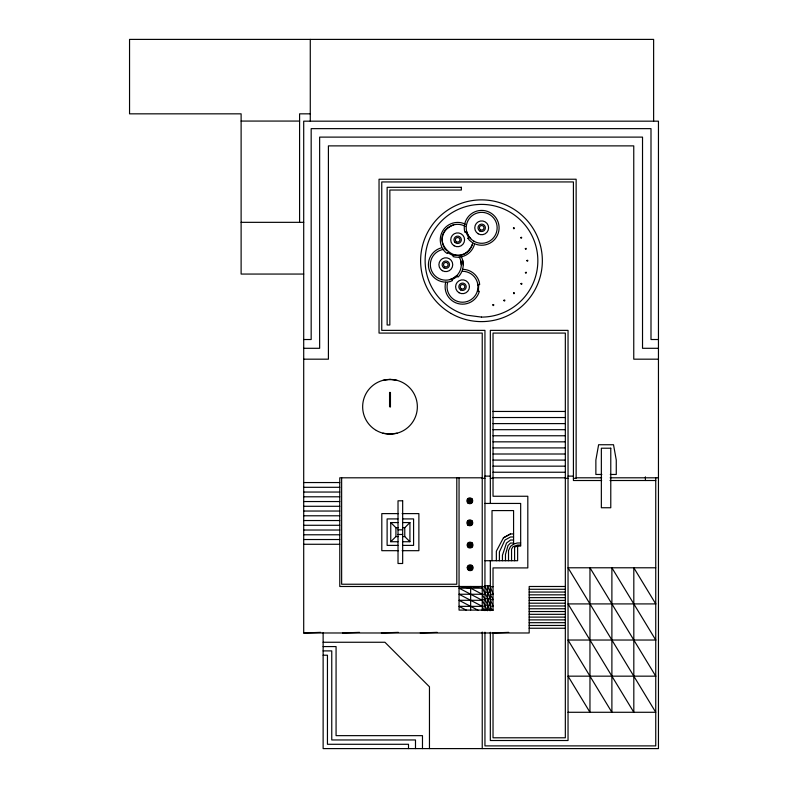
<?xml version="1.0" encoding="UTF-8"?>
<svg xmlns="http://www.w3.org/2000/svg" width="788" height="788" viewBox="0 0 788 788"><rect width="100%" height="100%" fill="white"/><g stroke="black" fill="none" stroke-linecap="round" stroke-linejoin="round"><path stroke-width="1.18" d="M469.274 502.754C463.039 495.967 478.06 499.996 469.274 502.754C466.141 498.065 474.179 500.538 469.284 501.946M469.293 524.788C463.058 518.002 478.089 522.03 469.293 524.788C466.191 520.228 474.189 522.493 469.313 523.981M469.54 547.02C463.305 540.243 478.326 544.272 469.54 547.02C466.437 542.459 474.425 544.725 469.549 546.222M470.308 499.651L470.318 498.843M470.328 521.686L470.347 520.878M469.687 569.704C463.452 562.928 478.474 566.946 469.687 569.704C466.585 565.144 474.573 567.409 469.697 568.897M470.574 543.917L470.584 543.119M470.722 566.602L470.731 565.794M468.89 501.621L468.781 502.547L469.165 501.897M470.702 499.976L470.81 499.05L470.426 499.7M468.909 523.656L468.811 524.581A2.019 2.019 0 0 0 471.845 522.828A2.019 2.019 0 0 0 468.811 521.085A2.019 2.019 0 0 0 468.811 524.581L469.185 523.931M470.731 522.011L470.83 521.085L470.456 521.735M469.156 545.887L469.047 546.823A2.019 2.019 0 0 0 472.081 545.069A2.019 2.019 0 0 0 469.047 543.316A2.019 2.019 0 0 0 469.047 546.823L469.431 546.163M470.968 544.252L471.076 543.316L470.692 543.966M469.293 568.572L469.195 569.507L469.569 568.847M471.116 566.927L471.224 566.001L470.84 566.651M447.584 282.754A15.464 15.464 0 0 0 458.517 301.696A15.464 15.464 0 0 0 477.459 290.762L477.991 286.763L477.459 282.754A15.464 15.464 0 0 0 462.517 271.289M467.284 567.734L467.373 566.996M478.395 291.048L478.72 284.281M513.579 533.939L510.535 533.939L503.443 537.8L496.351 551.206L496.351 560.721M468.368 502.232A2.019 2.019 0 0 1 469.274 498.843A2.019 2.019 0 0 1 471.746 501.326A2.019 2.019 0 0 1 468.368 502.232L468.594 501.05M470.81 500.055L471.224 499.365M468.387 524.266L468.801 523.577M470.84 522.089L471.254 521.4M468.633 546.498L469.047 545.808M471.076 544.331L471.49 543.641M468.781 569.182A2.019 2.019 0 0 1 469.687 565.794A2.019 2.019 0 0 1 472.16 568.276A2.019 2.019 0 0 1 468.781 569.182L469.195 568.493M471.224 567.015L471.638 566.316M468.624 523.084L468.072 523.843L468.722 523.468M468.86 545.326L468.308 546.084L468.959 545.7M469.008 568.01L468.456 568.759L469.106 568.384M448.274 251.933L447.091 253.47L445.289 252.081A17.425 17.425 0 0 1 465.412 224.216M397.95 541.73L390.759 541.73L395.921 536.569L395.921 527.724L390.759 522.562L397.95 522.562M402.737 541.73L409.927 541.73L404.766 536.569L404.766 527.724L409.927 522.562L402.737 522.562M467.944 238.291L469.481 237.109L467.944 238.291L469.313 240.094A17.425 17.425 0 0 0 497.445 235.238A17.425 17.425 0 0 0 483.261 210.475A17.425 17.425 0 0 0 464.841 232.273L466.742 231.83L468.289 235.553L470.741 238.764M457.454 276.371L452.007 279.779M520.671 542.952L517.125 543.011L513.579 544.124L510.535 546.36L508.516 550.576L508.516 560.721M470.889 500.163L471.549 499.789M470.919 522.198L471.569 521.823M471.155 544.439L471.815 544.055M471.303 567.114L471.963 566.739M467.845 501.326L468.545 500.932M471.047 500.666L471.746 500.272L470.948 500.291M467.865 523.36L468.574 522.966M471.066 522.7L471.776 522.306L470.968 522.326M468.111 545.591L468.811 545.197M471.313 544.932L472.012 544.547L471.214 544.557M468.249 568.276L468.959 567.882M471.46 567.616L472.16 567.232L471.352 567.242M503.434 537.82L510.535 533.939M470.958 501.178L471.815 500.794L471.066 500.794M470.988 523.212L471.845 522.828L471.086 522.828M471.224 545.444L472.081 545.069L471.332 545.069M471.372 568.128L472.229 567.754L471.48 567.754M453.652 224.866C423.363 237.109 460.359 274.096 472.593 243.807A15.464 15.464 0 0 1 453.652 254.751L453.09 256.622A17.425 17.425 0 0 0 474.465 244.379M449.82 279.641L453.553 278.095L456.754 275.633L458.094 277.061A17.425 17.425 0 0 0 460.931 256.041M484.945 503.443L520.671 503.443L520.671 546.094L517.627 546.094L514.594 547.138L514.594 560.721M477.735 284.823L479.656 284.566L479.36 282.311A17.425 17.425 0 0 0 462.586 269.338M382.929 380.358L390.001 379.422L397.083 380.358M397.083 433.193L390.001 434.129L382.929 433.193M493.032 632.981L508.703 632.36M323.129 632.734L323.129 748.6L658.453 748.6L658.453 121.175L303.705 121.175L303.705 632.981L320.696 632.35M342.544 632.981L359.535 632.35M381.382 632.981L398.364 632.35M420.211 632.981L437.202 632.35M310.275 113.836L299.588 113.836L299.588 222.334M241.118 121.066L299.588 121.066M241.118 222.334L303.705 222.334M303.705 274.057L241.118 274.057L241.118 113.836L129.547 113.836L129.547 39.4L653.626 39.4L653.626 121.175M303.705 339.52L311.171 339.52L311.171 128.641L650.996 128.641L650.996 339.52L658.453 339.52M303.705 348.296L319.642 348.296L319.642 137.112L642.525 137.112L642.525 348.296L658.453 348.296M303.705 359.18L328.409 359.18L328.409 145.879L633.759 145.879L633.759 359.18L658.453 359.18M389.114 379.54L390.897 379.54M389.558 392.473L390.454 392.473L390.454 406.775L389.558 406.775L389.558 392.473L390.454 396.049L389.558 396.049L390.454 399.624L389.558 399.624L390.454 406.775M493.032 411.454L565.331 411.454M493.032 417.532L565.331 417.532M493.032 423.609L565.331 423.609M493.032 429.687L565.331 429.687M493.032 435.764L565.331 435.764M493.032 441.841L565.331 441.841M493.032 447.919L565.331 447.919M493.032 454.006L565.331 454.006M493.032 460.084L565.331 460.084M493.032 466.161L565.331 466.161M493.032 472.239L565.331 472.239M601.865 474.465L595.866 474.465L595.866 460.044L598.614 444.737L613.517 444.737L616.265 460.044L616.265 474.465L610.267 474.465M484.945 476.119L490.323 476.119M568.04 476.119L573.418 476.119M482.236 477.804L339.776 477.804L339.776 586.489L482.236 586.489M493.032 477.804L565.331 477.804M576.136 477.804L601.658 477.804M610.168 477.804L658.453 477.804M482.236 478.316L484.945 478.316M490.323 478.316L493.032 478.316M565.331 478.316L568.04 478.316M573.418 478.316L576.136 478.316L576.136 179.231L379.038 179.231L379.038 333.078L482.236 333.078L482.236 610.473M601.677 480.513L573.418 480.513L573.418 181.939L381.756 181.939L381.756 330.369L484.945 330.369L484.945 610.641M610.03 480.513L655.744 480.513M303.705 482.551L339.776 482.551M303.705 487.299L339.776 487.299M303.705 492.047L339.776 492.047M303.705 496.795L339.776 496.795M467.776 500.794L468.525 500.794M303.705 501.542L339.776 501.542M303.705 506.29L339.776 506.29M303.705 511.038L339.776 511.038M398.551 513.609L381.806 513.609L381.806 550.684L398.551 550.684M402.136 513.609L418.881 513.609L418.881 550.684L402.136 550.684M303.705 515.785L339.776 515.785M397.94 518.918L387.115 518.918L387.115 545.385L397.94 545.385M402.747 518.918L413.582 518.918L413.582 545.385L402.747 545.385M303.705 520.533L339.776 520.533M467.796 522.828L468.555 522.828M303.705 525.281L339.776 525.281M395.921 527.724L398.137 527.724M402.55 527.724L404.766 527.724M398.019 529.822L402.668 529.822M303.705 530.029L339.776 530.029M398.019 534.471L402.668 534.471M303.705 534.776L339.776 534.776M395.921 536.569L398.137 536.569M402.55 536.569L404.766 536.569M513.579 536.973L510.535 536.973L504.97 540.016L499.395 551.886L499.395 560.721M303.705 539.524L339.776 539.524M513.579 540.016L510.535 540.016L506.487 543.05L502.439 555.235L502.439 560.721M513.579 543.05L510.535 543.05L508.004 545.582L505.472 554.417L505.472 560.721M303.705 544.272L339.776 544.272M468.042 545.069L468.791 545.069M520.671 545.05L517.627 545.05L513.067 546.616L511.55 549.128L511.55 560.721M484.945 560.721L517.627 560.721L517.627 546.094M468.18 567.754L468.939 567.754M655.744 567.784L568.04 567.784L655.744 712.283L568.04 712.283M490.323 585.799L484.945 585.799L490.323 598.762L484.945 598.762L489.87 610.641M565.331 586.489L529.181 586.489L529.181 632.981L303.705 632.981M484.945 586.705L482.236 586.705L484.945 594.28L459.049 594.241L482.236 606.356L459.049 606.356L466.427 610.217M493.032 586.705L490.323 586.705L493.032 594.28L490.323 594.28L493.032 599.668L490.323 599.668L493.032 606.149L490.323 606.149L492.126 610.473M529.181 589.276L565.331 589.276M529.181 592.054L565.331 592.054M529.181 594.841L565.331 594.841M529.181 597.629L565.331 597.629M529.181 600.407L565.331 600.407M529.181 603.194L565.331 603.194M529.181 605.972L565.331 605.972M529.181 608.76L565.331 608.76M493.032 610.099L459.049 610.099L459.049 477.804M529.181 611.537L565.331 611.537M529.181 614.325L565.331 614.325M529.181 617.112L565.331 617.112M529.181 619.89L565.331 619.89M529.181 622.678L565.331 622.678M529.181 625.455L565.331 625.455M529.181 628.243L565.331 628.243M323.129 642.259L384.928 642.259L429.46 686.791L429.46 748.6M323.129 646.574L336.072 646.574L336.072 735.647L422.476 735.647L422.476 748.6M323.129 650.898L331.758 650.898L331.758 739.962L415.493 739.962L415.493 748.6M323.129 655.212L327.444 655.212L327.444 744.286L408.509 744.286L408.509 748.6M468.643 500.291L467.845 500.272L468.545 500.666M470.948 501.306L471.746 501.326M468.673 522.326L467.865 522.306L468.574 522.7M470.968 523.34L471.776 523.36M468.909 544.557L468.111 544.547L468.811 544.932M471.214 545.582L472.012 545.591M469.057 567.242L468.249 567.232L468.959 567.616M471.352 568.266L472.16 568.276M468.978 499.887L468.042 499.789L468.693 500.163M468.998 521.922L468.072 521.823L468.722 522.198M469.244 544.163L468.308 544.055L468.959 544.439M469.382 566.838L468.456 566.739L469.106 567.114M469.796 521.567L469.815 520.809L470.2 521.666M470.042 543.799L470.062 543.05L470.436 543.907M470.19 566.483L470.209 565.725L470.584 566.582M459.049 586.489L470.643 588.173L482.236 594.241M477.459 290.762L479.331 291.324A17.425 17.425 0 0 1 457.956 303.567A17.425 17.425 0 0 1 445.712 282.193M453.356 255.716L447.683 252.702M478.021 610.217L459.049 600.298L482.236 600.298L459.049 588.173L482.236 588.173L470.643 586.489L470.643 610.001M470.889 501.434L471.549 501.808M470.919 523.468L471.569 523.843M471.155 545.7L471.815 546.084M471.303 568.384L471.963 568.759M468.368 499.365L469.057 499.779M470.534 501.818L471.224 502.232L470.81 501.542M468.387 521.4L469.077 521.814M470.564 523.853L471.254 524.266L470.84 523.577M468.633 543.641L469.323 544.055M470.8 546.084L471.49 546.498L471.076 545.808M468.781 566.316L469.471 566.739M470.948 568.769L471.638 569.182L471.224 568.493M470.052 501.995L470.81 502.547L470.426 501.897M470.072 524.03L470.83 524.581L470.456 523.931M470.318 546.271L471.076 546.823L470.692 546.163M470.466 568.956L471.224 569.507L470.84 568.847M468.722 237.72L465.619 231.711M468.781 499.05L469.165 499.7M468.811 521.085L469.185 521.735M469.047 543.316L469.431 543.966M469.195 566.001L469.569 566.651M469.924 502.045L470.318 502.754M469.687 521.587L469.293 520.878L469.313 521.686M469.953 524.079L470.347 524.788M469.934 543.818L469.54 543.119L469.549 543.917M470.19 546.32L470.584 547.02M470.072 566.503L469.687 565.794L469.697 566.602M470.337 569.005L470.731 569.704M482.236 594.28L484.945 599.668L482.236 599.668L484.945 606.149L482.236 606.149L484.039 610.473M470.17 499.631L469.796 498.774L469.284 499.651M469.421 501.966L469.796 502.823L469.796 502.064M469.441 524L469.815 524.857L469.815 524.099M469.687 546.232L470.062 547.089L470.062 546.34M469.825 568.916L470.209 569.773L470.209 569.015M451.632 278.893L452.371 280.676L450.273 281.543A17.425 17.425 0 0 1 428.977 269.151A17.425 17.425 0 0 1 441.369 247.856M487.181 610.641L484.945 605.243L490.323 605.243L484.945 592.28L490.323 592.28L487.634 585.799L487.634 610.641M460.753 260.7L461.285 264.699M462.664 260.247L463.236 264.758M655.744 477.804L655.744 745.891L484.945 745.891L484.945 632.193M645.411 476.848L645.411 480.513M513.579 544.124L513.579 510.585L492.017 510.585L492.017 560.721M493.032 610.473L493.032 567.912L527.812 567.912L527.812 496.253L493.032 496.253L493.032 333.078L565.331 333.078L565.331 737.795L493.032 737.795L493.032 632.764M490.323 503.443L490.323 330.369L568.04 330.369L568.04 740.513L490.323 740.513L490.323 632.301M490.323 560.721L490.323 610.641M482.236 632.045L482.236 748.6M456.794 477.804L456.794 584.233L341.637 584.233L341.637 477.804M409.927 522.562L409.927 541.73M390.759 522.562L390.759 541.73M310.275 39.4L310.275 121.175M446.717 250.742A15.464 15.464 0 0 1 465.383 226.412M459.217 256.967A15.464 15.464 0 0 1 451.741 278.991A15.464 15.464 0 0 1 430.878 268.698A15.464 15.464 0 0 1 443.802 249.363M492.855 304.838C493.278 307.133 494.775 303.518 492.855 304.838M513.431 228.028C513.855 230.323 515.352 226.708 513.431 228.028M503.916 300.307C504.34 302.602 505.837 298.987 503.916 300.307M520.74 237.543C521.154 239.838 522.651 236.223 520.74 237.543M513.52 292.969C513.934 295.264 515.441 291.639 513.52 292.969M525.33 248.624C525.744 250.919 527.241 247.304 525.33 248.624M526.896 260.523C527.31 262.818 528.807 259.193 526.896 260.523M520.976 283.631C521.39 285.926 522.897 282.301 520.976 283.631M525.409 272.52C525.823 274.815 527.32 271.19 525.409 272.52M461.364 187.317L387.135 187.317L387.135 324.991L389.843 324.991L389.843 190.026L461.364 190.026L461.364 187.317M610.779 448.214L601.352 448.214L601.352 507.748L610.779 507.748L610.779 448.214M471.815 498.774L467.776 498.774L467.776 502.823L471.815 502.823L471.815 498.774M402.668 500.804L398.019 500.804L398.019 563.499L402.668 563.499L402.668 500.804M471.845 520.809L467.796 520.809L467.796 524.857L471.845 524.857L471.845 520.809M472.081 543.05L468.042 543.05L468.042 547.089L472.081 547.089L472.081 543.05M472.229 565.725L468.18 565.725L468.18 569.773L472.229 569.773L472.229 565.725M655.744 603.913L568.04 603.913L633.818 712.283L633.818 567.784L655.744 603.913M655.744 640.033L568.04 640.033L611.892 712.283L611.892 567.784L655.744 640.033M655.744 676.163L568.04 676.163L589.966 712.283L589.966 567.784L655.744 676.163M481.488 317.101L466.9 315.18A56.352 56.352 0 0 1 438.315 224.521A56.352 56.352 0 0 1 532.56 236.922A56.352 56.352 0 0 1 481.488 317.101M468.742 570.285A2.935 2.935 0 0 0 473.135 567.754A2.935 2.935 0 0 0 468.742 565.213A2.935 2.935 0 0 0 468.742 570.285M468.594 547.611A2.935 2.935 0 0 0 472.987 545.069A2.935 2.935 0 0 0 468.594 542.528A2.935 2.935 0 0 0 468.594 547.611M467.747 524.906A2.935 2.935 0 0 0 472.652 523.587A2.935 2.935 0 0 0 469.057 520.001A2.935 2.935 0 0 0 467.747 524.906M473.943 241.217A15.464 15.464 0 0 0 497.149 227.821A15.464 15.464 0 0 0 473.943 214.425A15.464 15.464 0 0 0 473.943 241.217M443.969 267.9A3.694 3.694 0 0 0 449.515 264.699A3.694 3.694 0 0 0 443.969 261.498A3.694 3.694 0 0 0 443.969 267.9M444.668 266.669A2.275 2.275 0 0 0 448.096 264.709A2.275 2.275 0 0 0 444.688 262.719A2.275 2.275 0 0 0 444.668 266.669M468.328 503.335A2.935 2.935 0 0 0 472.721 500.794A2.935 2.935 0 0 0 468.328 498.262A2.935 2.935 0 0 0 468.328 503.335M455.04 242.418A3.694 3.694 0 0 0 461.226 240.764A3.694 3.694 0 0 0 456.695 236.233A3.694 3.694 0 0 0 455.04 242.418M456.508 241.778A2.275 2.275 0 0 0 459.936 239.818A2.275 2.275 0 0 0 456.518 237.828A2.275 2.275 0 0 0 456.508 241.778M479.833 231.022A3.694 3.694 0 0 0 485.378 227.821A3.694 3.694 0 0 0 479.833 224.619A3.694 3.694 0 0 0 479.833 231.022M480.532 229.791A2.275 2.275 0 0 0 483.96 227.831A2.275 2.275 0 0 0 480.542 225.841A2.275 2.275 0 0 0 480.532 229.791M451.051 313.457A60.863 60.863 0 0 0 542.351 260.739A60.863 60.863 0 0 0 451.051 208.032A60.863 60.863 0 0 0 451.051 313.457M478.198 233.8A6.925 6.925 0 0 0 488.599 227.85A6.925 6.925 0 0 0 478.237 221.822A6.925 6.925 0 0 0 478.198 233.8M461.374 288.733A2.275 2.275 0 0 0 464.802 286.773A2.275 2.275 0 0 0 461.384 284.783A2.275 2.275 0 0 0 461.374 288.733M460.675 289.964A3.694 3.694 0 0 0 466.22 286.763A3.694 3.694 0 0 0 460.675 283.562A3.694 3.694 0 0 0 460.675 289.964M454.174 245.787A6.925 6.925 0 0 0 464.575 239.828A6.925 6.925 0 0 0 454.213 233.8A6.925 6.925 0 0 0 454.174 245.787M442.334 270.678A6.925 6.925 0 0 0 452.736 264.719A6.925 6.925 0 0 0 442.383 258.691A6.925 6.925 0 0 0 442.334 270.678M459.04 292.742A6.925 6.925 0 0 0 469.441 286.783A6.925 6.925 0 0 0 459.079 280.755A6.925 6.925 0 0 0 459.04 292.742M376.329 430.465A27.353 27.353 0 0 0 417.354 406.775A27.353 27.353 0 0 0 376.329 383.086A27.353 27.353 0 0 0 376.329 430.465"/></g></svg>
